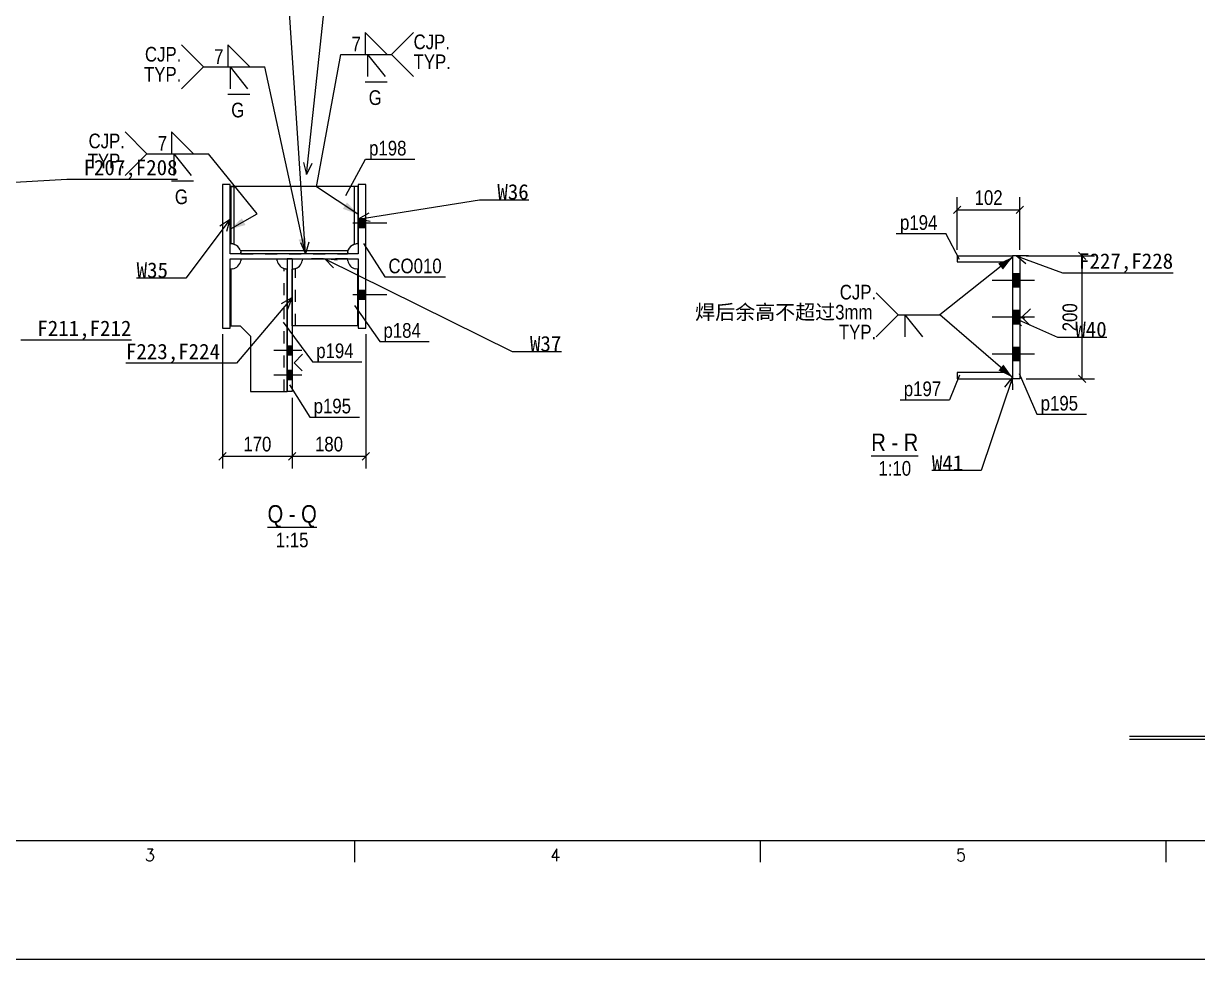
# Model space of a CAD drawing. Header units: millimetres. Extents: x -256 to 585, y -266 to 464.
# Drawn here: x -82 to 109, y -266.2 to -113.9 of the extents above; entities that cross this region are included whole.
import ezdxf

# ---------------------------------------------------------------- set-up
doc = ezdxf.new("R2010")
doc.units = ezdxf.units.MM
doc.linetypes.add('DXK_LINE_DOT2', pattern=[3.9198, 1.9599, -1.9599])
doc.layers.add('WELD_LABELS', color=5, linetype='Continuous')
doc.styles.add('Arial Narrow', font='ARIALN.TTF', dxfattribs={"height": 0.2})

# ---------------------------------------------------------------- blocks, each defined once
blk = doc.blocks.new('Unknown-252070812-55923')
at = {"color": 7, "linetype": 'Continuous'}
for p, q in [((-226.11, -246.9), (564.83, -246.9)), ((-61.87, -248.24), (-60.98, -248.24)), ((-60.98, -248.24), (-61.47, -249)), ((-28.12, -250.42), (-28.12, -246.9)), ((4.77, -248.24), (3.96, -249.58)), ((4.77, -250.25), (4.77, -248.24)), ((37.87, -250.42), (37.87, -246.9)), ((70.03, -249.1), (70.11, -248.24)), ((70.11, -248.24), (70.92, -248.24)), ((103.87, -250.42), (103.87, -246.9)), ((-61.96, -250.06), (-62.04, -249.86)), ((-61.87, -250.15), (-61.96, -250.06)), ((-61.63, -250.25), (-61.87, -250.15)), ((-61.47, -249), (-61.22, -249)), ((-61.14, -250.15), (-61.39, -250.25)), ((-61.22, -249), (-61.06, -249.1)), ((-60.98, -249.96), (-61.14, -250.15)), ((-61.06, -249.1), (-60.98, -249.19)), ((-60.98, -249.19), (-60.9, -249.48)), ((-60.9, -249.67), (-60.98, -249.96)), ((-60.9, -249.48), (-60.9, -249.67)), ((3.96, -249.58), (5.18, -249.58)), ((69.95, -249.86), (70.03, -250.06)), ((70.11, -249), (70.03, -249.1)), ((70.03, -250.06), (70.11, -250.15)), ((70.35, -248.91), (70.11, -249)), ((70.11, -250.15), (70.35, -250.25)), ((70.6, -248.91), (70.35, -248.91)), ((70.84, -249), (70.6, -248.91)), ((70.6, -250.25), (70.84, -250.15)), ((71, -249.19), (70.84, -249)), ((70.84, -250.15), (71, -249.96)), ((71.09, -249.48), (71, -249.19)), ((71, -249.96), (71.09, -249.67)), ((71.09, -249.67), (71.09, -249.48)), ((-61.39, -250.25), (-61.63, -250.25)), ((70.35, -250.25), (70.6, -250.25)), ((584.85, -266.25), (-256.15, -266.25))]:
    blk.add_line(p, q, dxfattribs=at)
blk = doc.blocks.new('Unknown-252070812-26 - 11459')
at = {"color": 6, "linetype": 'Continuous'}
blk.add_line((-42.32, -195.92), (-34.31, -195.92), dxfattribs=at)
at = {"color": 0, "linetype": 'Continuous'}
for points in [[(-39.76, -195.17), (-39.76, -192.17), (-42.32, -192.17), (-42.32, -195.17)], [(-35.65, -199.17), (-35.65, -196.67), (-40.98, -196.67), (-40.98, -199.17)]]:
    blk.add_wipeout(points, dxfattribs=at)
at = {"color": 6, "linetype": 'Continuous', "style": 'Arial Narrow'}
for s, height, p in [('Q', 2.86, (-42.32, -195.17)), ('1:15', 2.386, (-40.98, -199.17))]:
    blk.add_text(s, height=height, dxfattribs=at).set_placement(p)
at = {"color": 0, "linetype": 'Continuous'}
blk.add_wipeout([(-37.76, -195.17), (-37.76, -192.17), (-38.86, -192.17), (-38.86, -195.17)], dxfattribs=at)
at = {"color": 6, "linetype": 'Continuous', "style": 'Arial Narrow'}
blk.add_text('-', height=2.86, dxfattribs=at).set_placement((-38.86, -195.17))
at = {"color": 0, "linetype": 'Continuous'}
blk.add_wipeout([(-34.31, -195.17), (-34.31, -192.17), (-36.86, -192.17), (-36.86, -195.17)], dxfattribs=at)
at = {"color": 6, "linetype": 'Continuous', "style": 'Arial Narrow'}
blk.add_text('Q', height=2.86, dxfattribs=at).set_placement((-36.86, -195.17))
blk = doc.blocks.new('Unknown-252070812-28 - 50420')
at = {"color": 6, "linetype": 'Continuous'}
blk.add_line((55.91, -184.27), (63.55, -184.27), dxfattribs=at)
at = {"color": 0, "linetype": 'Continuous'}
for points in [[(58.28, -183.52), (58.28, -180.52), (55.91, -180.52), (55.91, -183.52)], [(62.4, -187.52), (62.4, -185.02), (57.07, -185.02), (57.07, -187.52)]]:
    blk.add_wipeout(points, dxfattribs=at)
at = {"color": 6, "linetype": 'Continuous', "style": 'Arial Narrow'}
for s, height, p in [('R', 2.86, (55.91, -183.52)), ('1:10', 2.386, (57.07, -187.52))]:
    blk.add_text(s, height=height, dxfattribs=at).set_placement(p)
at = {"color": 0, "linetype": 'Continuous'}
blk.add_wipeout([(60.28, -183.52), (60.28, -180.52), (59.18, -180.52), (59.18, -183.52)], dxfattribs=at)
at = {"color": 6, "linetype": 'Continuous', "style": 'Arial Narrow'}
blk.add_text('-', height=2.86, dxfattribs=at).set_placement((59.18, -183.52))
at = {"color": 0, "linetype": 'Continuous'}
blk.add_wipeout([(63.55, -183.52), (63.55, -180.52), (61.18, -180.52), (61.18, -183.52)], dxfattribs=at)
at = {"color": 6, "linetype": 'Continuous', "style": 'Arial Narrow'}
blk.add_text('R', height=2.86, dxfattribs=at).set_placement((61.18, -183.52))
blk = doc.blocks.new('Part-252070812-11685 - 11459')
at = {"color": 2, "linetype": 'Continuous'}
for p, q in [((-36.64, -152.23), (-36.68, -152.55)), ((-29.28, -152.55), (-29.31, -152.23)), ((-37.99, -153.86), (-38.31, -153.9)), ((-38.31, -163.16), (-38.31, -153.9)), ((-27.64, -153.9), (-27.97, -153.86)), ((-27.64, -163.16), (-27.64, -153.9)), ((-27.64, -163.16), (-38.31, -163.16))]:
    blk.add_line(p, q, dxfattribs=at)
at = {"color": 7, "linetype": 'DXK_LINE_DOT2'}
for p, q in [((-29.31, -152.23), (-36.64, -152.23)), ((-38.31, -153.9), (-37.99, -153.86)), ((-37.99, -153.86), (-37.78, -153.8)), ((-37.78, -153.8), (-37.67, -153.77)), ((-37.78, -163.16), (-37.78, -153.8))]:
    blk.add_line(p, q, dxfattribs=at)
at = {"color": 2, "linetype": 'Continuous'}
for centre, start, end in [((-38.31, -152.23), 281.25, 348.75), ((-27.64, -152.23), 191.25, 258.75)]:
    blk.add_arc(centre, 1.67, start, end, dxfattribs=at)
blk = doc.blocks.new('Bolt-252070812-11525 - 11459')
at = {"linetype": 'Continuous'}
blk.add_hatch(color=3, dxfattribs=at).paths.add_polyline_path([(-26.31, -158.8), (-26.31, -157.33), (-27.58, -157.33), (-27.58, -158.8)])
at = {"color": 3, "linetype": 'Continuous'}
for p, q in [((-28.47, -158.06), (-22.91, -158.06)), ((-27.58, -157.33), (-26.31, -157.33)), ((-27.58, -158.8), (-26.31, -158.8))]:
    blk.add_line(p, q, dxfattribs=at)
blk = doc.blocks.new('Bolt-252070812-11475 - 11459')
at = {"linetype": 'Continuous'}
for points in [[(-39.11, -166.43), (-39.11, -167.9), (-38.31, -167.9), (-38.31, -166.43)], [(-39.11, -170.43), (-39.11, -171.9), (-38.31, -171.9), (-38.31, -170.43)]]:
    blk.add_hatch(color=3, dxfattribs=at).paths.add_polyline_path(points)
at = {"color": 3, "linetype": 'Continuous'}
for p, q in [((-36.75, -167.16), (-41.31, -167.16)), ((-38.31, -166.43), (-39.11, -166.43)), ((-38.31, -167.9), (-39.11, -167.9)), ((-36.75, -171.16), (-41.31, -171.16)), ((-38.31, -170.43), (-39.11, -170.43)), ((-38.31, -171.9), (-39.11, -171.9))]:
    blk.add_line(p, q, dxfattribs=at)
blk = doc.blocks.new('Bolt-252070812-11520 - 11459')
at = {"linetype": 'Continuous'}
blk.add_hatch(color=3, dxfattribs=at).paths.add_polyline_path([(-26.31, -147.13), (-26.31, -145.66), (-27.58, -145.66), (-27.58, -147.13)])
at = {"color": 3, "linetype": 'Continuous'}
for p, q in [((-28.47, -146.4), (-22.91, -146.4)), ((-27.58, -145.66), (-26.31, -145.66)), ((-27.58, -147.13), (-26.31, -147.13))]:
    blk.add_line(p, q, dxfattribs=at)
blk = doc.blocks.new('Part-252070812-11615 - 11459')
at = {"color": 2, "linetype": 'Continuous'}
for p, q in [((-47.78, -140.49), (-48.31, -140.49)), ((-48.31, -140.49), (-48.31, -149.76)), ((-47.78, -140.49), (-47.78, -149.86)), ((-27.64, -140.49), (-47.78, -140.49)), ((-28.18, -149.86), (-28.18, -140.49)), ((-27.64, -140.49), (-27.64, -149.76)), ((-48.31, -149.76), (-47.99, -149.79)), ((-47.99, -149.79), (-47.78, -149.86)), ((-47.78, -149.86), (-47.67, -149.89)), ((-46.77, -150.79), (-46.74, -150.89)), ((-46.74, -150.89), (-29.22, -150.89)), ((-46.74, -150.89), (-46.68, -151.1)), ((-29.28, -151.1), (-29.22, -150.89)), ((-29.22, -150.89), (-29.18, -150.79)), ((-28.28, -149.89), (-28.18, -149.86)), ((-28.18, -149.86), (-27.97, -149.79)), ((-27.97, -149.79), (-27.64, -149.76)), ((-46.68, -151.1), (-46.64, -151.43)), ((-29.31, -151.43), (-29.28, -151.1))]:
    blk.add_line(p, q, dxfattribs=at)
at = {"color": 7, "linetype": 'DXK_LINE_DOT2'}
for p, q in [((-48.31, -140.49), (-47.78, -140.49)), ((-47.99, -149.79), (-48.31, -149.76)), ((-27.64, -149.76), (-27.97, -149.79)), ((-46.64, -151.43), (-46.68, -151.1)), ((-46.64, -151.43), (-29.31, -151.43)), ((-29.28, -151.1), (-29.31, -151.43))]:
    blk.add_line(p, q, dxfattribs=at)
at = {"color": 2, "linetype": 'Continuous'}
for centre, start, end in [((-48.31, -151.43), 22.5005, 67.5001), ((-27.64, -151.43), 112.5002, 157.5005)]:
    blk.add_arc(centre, 1.67, start, end, dxfattribs=at)
blk = doc.blocks.new('Part-252070812-11630 - 11459')
at = {"color": 2, "linetype": 'Continuous'}
for p, q in [((-39.11, -152.23), (-39.11, -173.83)), ((-38.31, -152.23), (-38.31, -173.83)), ((-38.01, -169.16), (-36.61, -167.76)), ((-38.01, -169.16), (-36.71, -170.46)), ((-38.31, -173.83), (-39.11, -173.83))]:
    blk.add_line(p, q, dxfattribs=at)
at = {"color": 7, "linetype": 'DXK_LINE_DOT2'}
blk.add_line((-38.31, -152.23), (-39.11, -152.23), dxfattribs=at)
blk = doc.blocks.new('Part-252070812-11695 - 11459')
at = {"color": 2, "linetype": 'Continuous'}
for p, q in [((-46.65, -152.23), (-46.68, -152.55)), ((-40.75, -152.55), (-40.78, -152.23)), ((-47.99, -153.86), (-48.31, -153.9)), ((-48.31, -153.9), (-48.31, -163.16)), ((-39.11, -153.9), (-39.44, -153.86)), ((-39.11, -173.83), (-39.11, -153.9)), ((-48.31, -163.16), (-46.78, -163.16)), ((-46.78, -163.16), (-45.11, -164.83)), ((-45.11, -164.83), (-45.11, -173.83)), ((-45.11, -173.83), (-39.11, -173.83))]:
    blk.add_line(p, q, dxfattribs=at)
at = {"color": 7, "linetype": 'DXK_LINE_DOT2'}
for p, q in [((-46.65, -152.23), (-40.78, -152.23)), ((-39.75, -153.77), (-39.64, -153.8)), ((-39.64, -173.83), (-39.64, -153.8)), ((-39.64, -153.8), (-39.44, -153.86)), ((-39.44, -153.86), (-39.11, -153.9)), ((-45.11, -173.83), (-39.11, -173.83))]:
    blk.add_line(p, q, dxfattribs=at)
at = {"color": 2, "linetype": 'Continuous'}
for centre, start, end in [((-48.31, -152.23), 281.25, 348.75), ((-39.11, -152.23), 191.25, 258.75)]:
    blk.add_arc(centre, 1.67, start, end, dxfattribs=at)
blk = doc.blocks.new('Part-252070812-11700 - 11459')
at = {"color": 2, "linetype": 'Continuous'}
for p, q in [((-48.38, -140.16), (-49.64, -140.16)), ((-49.64, -140.16), (-49.64, -163.5)), ((-48.38, -151.43), (-48.38, -140.16)), ((-27.58, -140.16), (-27.58, -151.43)), ((-26.31, -140.16), (-27.58, -140.16)), ((-26.31, -163.5), (-26.31, -140.16)), ((-27.58, -151.43), (-48.38, -151.43)), ((-48.38, -163.5), (-48.38, -152.23)), ((-48.38, -152.23), (-27.58, -152.23)), ((-27.58, -152.23), (-27.58, -163.5)), ((-49.64, -163.5), (-48.38, -163.5)), ((-27.58, -163.5), (-26.31, -163.5))]:
    blk.add_line(p, q, dxfattribs=at)
blk = doc.blocks.new('Part-252070812-50448 - 50420')
at = {"color": 2, "linetype": 'Continuous'}
for p, q in [((80.1, -151.75), (78.9, -151.75)), ((78.9, -151.75), (78.9, -171.75)), ((80.1, -151.75), (80.1, -171.75)), ((80.4, -161.75), (81.8, -160.35)), ((80.4, -161.75), (81.7, -163.05)), ((80.1, -171.75), (78.9, -171.75))]:
    blk.add_line(p, q, dxfattribs=at)
blk = doc.blocks.new('Part-252070812-50450 - 50420')
at = {"color": 2, "linetype": 'Continuous'}
for p, q in [((69.9, -151.75), (78.9, -151.75)), ((69.9, -151.75), (69.9, -152.75)), ((69.9, -152.75), (78.1, -152.75)), ((78.1, -152.75), (78.9, -151.95)), ((78.9, -151.75), (78.9, -151.95))]:
    blk.add_line(p, q, dxfattribs=at)
blk = doc.blocks.new('Part-252070812-50452 - 50420')
at = {"color": 2, "linetype": 'Continuous'}
for p, q in [((78.1, -170.75), (69.9, -170.75)), ((69.9, -170.75), (69.9, -171.75)), ((69.9, -171.75), (78.9, -171.75)), ((78.9, -171.55), (78.1, -170.75)), ((78.9, -171.75), (78.9, -171.55))]:
    blk.add_line(p, q, dxfattribs=at)
blk = doc.blocks.new('Bolt-252070812-50465 - 50420')
at = {"linetype": 'Continuous'}
for points in [[(78.9, -154.65), (78.9, -156.85), (80.1, -156.85), (80.1, -154.65)], [(78.9, -160.65), (78.9, -162.85), (80.1, -162.85), (80.1, -160.65)], [(78.9, -166.65), (78.9, -168.85), (80.1, -168.85), (80.1, -166.65)]]:
    blk.add_hatch(color=3, dxfattribs=at).paths.add_polyline_path(points)
at = {"color": 3, "linetype": 'Continuous'}
for p, q in [((80.1, -154.65), (78.9, -154.65)), ((82.44, -155.75), (75.6, -155.75)), ((80.1, -156.85), (78.9, -156.85)), ((82.44, -161.75), (75.6, -161.75)), ((80.1, -160.65), (78.9, -160.65)), ((80.1, -162.85), (78.9, -162.85)), ((82.44, -167.75), (75.6, -167.75)), ((80.1, -166.65), (78.9, -166.65)), ((80.1, -168.85), (78.9, -168.85))]:
    blk.add_line(p, q, dxfattribs=at)
blk = doc.blocks.new('StraightDimension-252070812-50327 - 11459')
at = {"color": 7, "linetype": 'Continuous'}
for p, q in [((-26.31, -164.5), (-26.31, -186.37)), ((-38.31, -174.83), (-38.31, -186.37)), ((-37.71, -183.77), (-38.91, -184.97)), ((-38.31, -184.37), (-26.31, -184.37)), ((-26.91, -184.97), (-25.71, -183.77))]:
    blk.add_line(p, q, dxfattribs=at)
at = {"color": 0}
blk.add_wipeout([(-29.53, -184.07), (-29.53, -180.57), (-35.1, -180.57), (-35.1, -184.07)], dxfattribs=at)
at = {"color": 4, "style": 'Arial Narrow'}
blk.add_text('180', height=2.386, dxfattribs=at).set_placement((-34.6, -183.57))
blk = doc.blocks.new('StraightDimension-252070812-50328 - 11459')
at = {"color": 7, "linetype": 'Continuous'}
for p, q in [((-49.64, -164.5), (-49.64, -186.37)), ((-38.31, -174.83), (-38.31, -186.37)), ((-49.04, -183.77), (-50.24, -184.97)), ((-49.64, -184.37), (-38.31, -184.37)), ((-38.91, -184.97), (-37.71, -183.77))]:
    blk.add_line(p, q, dxfattribs=at)
at = {"color": 0}
blk.add_wipeout([(-41.19, -184.07), (-41.19, -180.57), (-46.76, -180.57), (-46.76, -184.07)], dxfattribs=at)
at = {"color": 4, "style": 'Arial Narrow'}
blk.add_text('170', height=2.386, dxfattribs=at).set_placement((-46.26, -183.57))
blk = doc.blocks.new('StraightDimension-252070812-51213 - 50420')
at = {"color": 7, "linetype": 'Continuous'}
for p, q in [((81.1, -151.75), (92.21, -151.75)), ((90.81, -152.35), (89.61, -151.15)), ((90.21, -171.75), (90.21, -151.75)), ((81.1, -171.75), (92.21, -171.75)), ((89.61, -171.15), (90.81, -172.35))]:
    blk.add_line(p, q, dxfattribs=at)
at = {"color": 0}
blk.add_wipeout([(89.91, -158.96), (86.41, -158.96), (86.41, -164.53), (89.91, -164.53)], dxfattribs=at)
at = {"color": 4, "style": 'Arial Narrow'}
blk.add_text('200', height=2.386, rotation=90.0002, dxfattribs=at).set_placement((89.41, -164.03))
blk = doc.blocks.new('StraightDimension-252070812-51164 - 50420')
at = {"color": 7, "linetype": 'Continuous'}
for p, q in [((69.9, -150.75), (69.9, -142.22)), ((80.1, -150.75), (80.1, -142.22)), ((70.5, -143.67), (69.3, -144.87)), ((69.9, -144.27), (80.1, -144.27)), ((79.5, -144.87), (80.7, -143.67))]:
    blk.add_line(p, q, dxfattribs=at)
at = {"color": 0}
blk.add_wipeout([(77.79, -143.97), (77.79, -140.47), (72.22, -140.47), (72.22, -143.97)], dxfattribs=at)
at = {"color": 4, "style": 'Arial Narrow'}
blk.add_text('102', height=2.386, dxfattribs=at).set_placement((72.72, -143.47))
blk = doc.blocks.new('Unknown-252070812-55924')
at = {"color": 7, "linetype": 'Continuous'}
for p, q in [((97.92, -229.9), (187.92, -229.9)), ((97.92, -230.4), (187.92, -230.4))]:
    blk.add_line(p, q, dxfattribs=at)
at = {"color": 3, "style": 'Arial Narrow'}
blk.add_text('1    Column    CO010', height=4.7721, dxfattribs=at).set_placement((118.2, -229.03))
blk = doc.blocks.new('Mark-252070812-11611 - 11459')
at = {"color": 0}
blk.add_wipeout([(-19.71, -135.42), (-19.71, -132.92), (-25.8, -132.92), (-25.8, -135.42)], dxfattribs=at)
blk.add_wipeout([(-19.71, -135.42), (-19.71, -132.92), (-25.8, -132.92), (-25.8, -135.42)], dxfattribs=at)
at = {"color": 7, "linetype": 'Continuous'}
for p, q in [((-29.59, -141.91), (-26.4, -136.02)), ((-26.4, -136.02), (-18.36, -136.02))]:
    blk.add_line(p, q, dxfattribs=at)
at = {"color": 3, "style": 'Arial Narrow'}
blk.add_text('p198', height=2.386, dxfattribs=at).set_placement((-25.8, -135.42))
blk = doc.blocks.new('Mark-252070812-11681 - 11459')
at = {"color": 0}
blk.add_wipeout([(-17.37, -165.08), (-17.37, -162.58), (-23.46, -162.58), (-23.46, -165.08)], dxfattribs=at)
blk.add_wipeout([(-17.37, -165.08), (-17.37, -162.58), (-23.46, -162.58), (-23.46, -165.08)], dxfattribs=at)
at = {"color": 7, "linetype": 'Continuous'}
for p, q in [((-28.19, -159.81), (-24.06, -165.68)), ((-24.06, -165.68), (-16.02, -165.68))]:
    blk.add_line(p, q, dxfattribs=at)
at = {"color": 3, "style": 'Arial Narrow'}
blk.add_text('p184', height=2.386, dxfattribs=at).set_placement((-23.46, -165.08))
blk = doc.blocks.new('Mark-252070812-11696 - 11459')
at = {"color": 0}
blk.add_wipeout([(-13.98, -154.59), (-13.98, -152.09), (-22.65, -152.09), (-22.65, -154.59)], dxfattribs=at)
blk.add_wipeout([(-13.98, -154.59), (-13.98, -152.09), (-22.65, -152.09), (-22.65, -154.59)], dxfattribs=at)
at = {"color": 7, "linetype": 'Continuous'}
for p, q in [((-26.71, -149.76), (-23.25, -155.19)), ((-23.25, -155.19), (-13.38, -155.19))]:
    blk.add_line(p, q, dxfattribs=at)
at = {"color": 3, "style": 'Arial Narrow'}
blk.add_text('CO010', height=2.386, dxfattribs=at).set_placement((-22.65, -154.59))
blk = doc.blocks.new('Mark-252070812-50347 - 11459')
at = {"color": 0}
blk.add_wipeout([(-28.73, -177.38), (-28.73, -174.88), (-34.82, -174.88), (-34.82, -177.38)], dxfattribs=at)
blk.add_wipeout([(-28.73, -177.38), (-28.73, -174.88), (-34.82, -174.88), (-34.82, -177.38)], dxfattribs=at)
at = {"color": 7, "linetype": 'Continuous'}
for p, q in [((-38.77, -172.73), (-35.42, -177.98)), ((-35.42, -177.98), (-27.38, -177.98))]:
    blk.add_line(p, q, dxfattribs=at)
at = {"color": 3, "style": 'Arial Narrow'}
blk.add_text('p195', height=2.386, dxfattribs=at).set_placement((-34.82, -177.38))
blk = doc.blocks.new('WeldMark-252070812-11911 - 11459')
at = {"linetype": 'Continuous'}
blk.add_hatch(color=3, dxfattribs=at).paths.add_polyline_path([(-36.06, -148.85), (-36.15, -151.43), (-37.29, -149.12)])
at = {"color": 3, "linetype": 'Continuous'}
for p, q in [((-52.76, -121.01), (-56.33, -117.44)), ((-52.76, -121.01), (-56.33, -124.58)), ((-36.15, -151.43), (-42.74, -121.01)), ((-48.77, -125.44), (-45.2, -125.44))]:
    blk.add_line(p, q, dxfattribs=at)
at = {"color": 0}
blk.add_wipeout([(-49.29, -120.71), (-49.29, -117.81), (-51.21, -117.81), (-51.21, -120.71)], dxfattribs=at)
at = {"color": 0, "linetype": 'Continuous'}
blk.add_wipeout([(-46, -129.32), (-46, -126.62), (-48.33, -126.62), (-48.33, -129.32)], dxfattribs=at)
at = {"color": 3, "linetype": 'Continuous'}
for p, q in [((-45.2, -121.01), (-48.77, -117.44)), ((-48.77, -117.44), (-48.77, -121.01)), ((-52.76, -121.01), (-42.74, -121.01)), ((-48.77, -121.01), (-45.2, -121.01)), ((-48.41, -121.01), (-45.56, -124.58)), ((-48.41, -121.01), (-48.41, -124.58))]:
    blk.add_line(p, q, dxfattribs=at)
at = {"color": 3, "style": 'Arial Narrow'}
blk.add_text('7', height=2.39, dxfattribs=at).set_placement((-51.01, -120.51))
at = {"color": 3, "linetype": 'Continuous', "style": 'Arial Narrow'}
blk.add_text('G', height=2.39, dxfattribs=at).set_placement((-48.23, -129.22))
at = {"color": 0, "linetype": 'Continuous'}
blk.add_wipeout([(-56.33, -120.14), (-56.33, -117.64), (-62.27, -117.64), (-62.27, -120.14)], dxfattribs=at)
blk.add_wipeout([(-56.33, -120.14), (-56.33, -117.64), (-62.27, -117.64), (-62.27, -120.14)], dxfattribs=at)
blk.add_wipeout([(-56.33, -123.39), (-56.33, -120.89), (-62.42, -120.89), (-62.42, -123.39)], dxfattribs=at)
blk.add_wipeout([(-56.33, -123.39), (-56.33, -120.89), (-62.42, -120.89), (-62.42, -123.39)], dxfattribs=at)
at = {"color": 3, "linetype": 'Continuous', "style": 'Arial Narrow'}
for s, p in [('CJP.', (-62.27, -120.14)), ('TYP.', (-62.42, -123.39))]:
    blk.add_text(s, height=2.386, dxfattribs=at).set_placement(p)
blk = doc.blocks.new('WeldMark-252070812-11923 - 11459')
at = {"linetype": 'Continuous'}
blk.add_hatch(color=3, dxfattribs=at).paths.add_polyline_path([(-29.38, -143.06), (-27.64, -144.97), (-30.07, -144.1)])
at = {"color": 3, "linetype": 'Continuous'}
for p, q in [((-22.13, -118.99), (-18.56, -115.42)), ((-34.34, -140.5), (-30.4, -118.99)), ((-22.13, -118.99), (-18.56, -122.56)), ((-26.41, -123.42), (-22.84, -123.42)), ((-27.64, -144.97), (-34.34, -140.5))]:
    blk.add_line(p, q, dxfattribs=at)
at = {"color": 0}
blk.add_wipeout([(-26.93, -118.69), (-26.93, -115.79), (-28.85, -115.79), (-28.85, -118.69)], dxfattribs=at)
at = {"color": 0, "linetype": 'Continuous'}
blk.add_wipeout([(-23.64, -127.3), (-23.64, -124.6), (-25.97, -124.6), (-25.97, -127.3)], dxfattribs=at)
at = {"color": 3, "linetype": 'Continuous'}
for p, q in [((-22.84, -118.99), (-26.41, -115.42)), ((-26.41, -115.42), (-26.41, -118.99)), ((-30.4, -118.99), (-22.13, -118.99)), ((-26.41, -118.99), (-22.84, -118.99)), ((-26.06, -118.99), (-23.2, -122.56)), ((-26.06, -118.99), (-26.06, -122.56))]:
    blk.add_line(p, q, dxfattribs=at)
at = {"color": 3, "style": 'Arial Narrow'}
blk.add_text('7', height=2.39, dxfattribs=at).set_placement((-28.65, -118.49))
at = {"color": 3, "linetype": 'Continuous', "style": 'Arial Narrow'}
blk.add_text('G', height=2.39, dxfattribs=at).set_placement((-25.87, -127.2))
at = {"color": 0, "linetype": 'Continuous'}
blk.add_wipeout([(-12.62, -118.12), (-12.62, -115.62), (-18.56, -115.62), (-18.56, -118.12)], dxfattribs=at)
blk.add_wipeout([(-12.62, -118.12), (-12.62, -115.62), (-18.56, -115.62), (-18.56, -118.12)], dxfattribs=at)
blk.add_wipeout([(-12.47, -121.37), (-12.47, -118.87), (-18.56, -118.87), (-18.56, -121.37)], dxfattribs=at)
blk.add_wipeout([(-12.47, -121.37), (-12.47, -118.87), (-18.56, -118.87), (-18.56, -121.37)], dxfattribs=at)
at = {"color": 3, "linetype": 'Continuous', "style": 'Arial Narrow'}
for s, p in [('CJP.', (-18.56, -118.12)), ('TYP.', (-18.56, -121.37))]:
    blk.add_text(s, height=2.386, dxfattribs=at).set_placement(p)
blk = doc.blocks.new('WeldMark-252070812-11931 - 11459')
at = {"linetype": 'Continuous'}
blk.add_hatch(color=3, dxfattribs=at).paths.add_polyline_path([(-45.9, -146.73), (-48.38, -147.42), (-46.51, -145.64)])
at = {"color": 3, "linetype": 'Continuous'}
for p, q in [((-61.94, -135.13), (-65.51, -131.55)), ((-61.94, -135.13), (-65.51, -138.7)), ((-44.01, -144.94), (-51.91, -135.13)), ((-57.95, -139.55), (-54.38, -139.55)), ((-48.38, -147.42), (-44.01, -144.94))]:
    blk.add_line(p, q, dxfattribs=at)
at = {"color": 0}
blk.add_wipeout([(-58.46, -134.83), (-58.46, -131.93), (-60.39, -131.93), (-60.39, -134.83)], dxfattribs=at)
at = {"color": 0, "linetype": 'Continuous'}
blk.add_wipeout([(-55.18, -143.44), (-55.18, -140.74), (-57.51, -140.74), (-57.51, -143.44)], dxfattribs=at)
at = {"color": 3, "linetype": 'Continuous'}
for p, q in [((-54.38, -135.13), (-57.95, -131.55)), ((-57.95, -131.55), (-57.95, -135.13)), ((-61.94, -135.13), (-51.91, -135.13)), ((-57.95, -135.13), (-54.38, -135.13)), ((-57.59, -135.13), (-54.73, -138.7)), ((-57.59, -135.13), (-57.59, -138.7))]:
    blk.add_line(p, q, dxfattribs=at)
at = {"color": 3, "style": 'Arial Narrow'}
blk.add_text('7', height=2.39, dxfattribs=at).set_placement((-60.19, -134.63))
at = {"color": 3, "linetype": 'Continuous', "style": 'Arial Narrow'}
blk.add_text('G', height=2.39, dxfattribs=at).set_placement((-57.41, -143.34))
at = {"color": 0, "linetype": 'Continuous'}
blk.add_wipeout([(-65.51, -134.25), (-65.51, -131.75), (-71.44, -131.75), (-71.44, -134.25)], dxfattribs=at)
blk.add_wipeout([(-65.51, -134.25), (-65.51, -131.75), (-71.44, -131.75), (-71.44, -134.25)], dxfattribs=at)
blk.add_wipeout([(-65.51, -137.5), (-65.51, -135), (-71.59, -135), (-71.59, -137.5)], dxfattribs=at)
blk.add_wipeout([(-65.51, -137.5), (-65.51, -135), (-71.59, -135), (-71.59, -137.5)], dxfattribs=at)
at = {"color": 3, "linetype": 'Continuous', "style": 'Arial Narrow'}
for s, p in [('CJP.', (-71.44, -134.25)), ('TYP.', (-71.59, -137.5))]:
    blk.add_text(s, height=2.386, dxfattribs=at).set_placement(p)
blk = doc.blocks.new('Mark-252070812-50350 - 11459')
at = {"color": 0}
blk.add_wipeout([(-28.31, -168.39), (-28.31, -165.89), (-34.4, -165.89), (-34.4, -168.39)], dxfattribs=at)
blk.add_wipeout([(-28.31, -168.39), (-28.31, -165.89), (-34.4, -165.89), (-34.4, -168.39)], dxfattribs=at)
at = {"color": 7, "linetype": 'Continuous'}
for p, q in [((-39.78, -162.55), (-35, -168.99)), ((-35, -168.99), (-26.96, -168.99))]:
    blk.add_line(p, q, dxfattribs=at)
at = {"color": 3, "style": 'Arial Narrow'}
blk.add_text('p194', height=2.386, dxfattribs=at).set_placement((-34.4, -168.39))
blk = doc.blocks.new('Mark-252070812-50487 - 50420')
at = {"color": 0}
blk.add_wipeout([(89.56, -176.92), (89.56, -174.42), (83.47, -174.42), (83.47, -176.92)], dxfattribs=at)
blk.add_wipeout([(89.56, -176.92), (89.56, -174.42), (83.47, -174.42), (83.47, -176.92)], dxfattribs=at)
at = {"color": 7, "linetype": 'Continuous'}
for p, q in [((79.98, -170.92), (82.87, -177.52)), ((82.87, -177.52), (90.91, -177.52))]:
    blk.add_line(p, q, dxfattribs=at)
at = {"color": 3, "style": 'Arial Narrow'}
blk.add_text('p195', height=2.386, dxfattribs=at).set_placement((83.47, -176.92))
blk = doc.blocks.new('Mark-252070812-50490 - 50420')
at = {"color": 7, "linetype": 'Continuous'}
blk.add_line((70.27, -152.36), (68.02, -148.12), dxfattribs=at)
at = {"color": 0}
blk.add_wipeout([(66.67, -147.52), (66.67, -145.02), (60.58, -145.02), (60.58, -147.52)], dxfattribs=at)
blk.add_wipeout([(66.67, -147.52), (66.67, -145.02), (60.58, -145.02), (60.58, -147.52)], dxfattribs=at)
at = {"color": 7, "linetype": 'Continuous'}
blk.add_line((59.98, -148.12), (68.02, -148.12), dxfattribs=at)
at = {"color": 3, "style": 'Arial Narrow'}
blk.add_text('p194', height=2.386, dxfattribs=at).set_placement((60.58, -147.52))
blk = doc.blocks.new('Mark-252070812-50493 - 50420')
at = {"color": 7, "linetype": 'Continuous'}
blk.add_line((70.27, -171.14), (68.65, -175.18), dxfattribs=at)
at = {"color": 0}
blk.add_wipeout([(67.3, -174.58), (67.3, -172.08), (61.2, -172.08), (61.2, -174.58)], dxfattribs=at)
blk.add_wipeout([(67.3, -174.58), (67.3, -172.08), (61.2, -172.08), (61.2, -174.58)], dxfattribs=at)
at = {"color": 7, "linetype": 'Continuous'}
blk.add_line((60.6, -175.18), (68.65, -175.18), dxfattribs=at)
at = {"color": 3, "style": 'Arial Narrow'}
blk.add_text('p197', height=2.386, dxfattribs=at).set_placement((61.2, -174.58))
blk = doc.blocks.new('WeldMark-252070812-50646 - 50420')
at = {"linetype": 'Continuous'}
for points in [[(76.55, -153.01), (78.9, -151.95), (77.33, -153.99)], [(77.41, -169.45), (78.9, -171.55), (76.6, -170.39)]]:
    blk.add_hatch(color=3, dxfattribs=at).paths.add_polyline_path(points)
at = {"color": 3, "linetype": 'Continuous'}
for p, q in [((78.9, -151.95), (67.04, -161.35)), ((60.29, -161.35), (67.04, -161.35)), ((61.36, -161.35), (64.22, -164.92)), ((61.36, -161.35), (61.36, -164.92)), ((78.9, -171.55), (67.04, -161.35))]:
    blk.add_line(p, q, dxfattribs=at)
at = {"color": 0, "linetype": 'Continuous'}
blk.add_wipeout([(56.72, -158.85), (56.72, -156.35), (50.78, -156.35), (50.78, -158.85)], dxfattribs=at)
blk.add_wipeout([(56.72, -158.85), (56.72, -156.35), (50.78, -156.35), (50.78, -158.85)], dxfattribs=at)
blk.add_wipeout([(56.72, -162.1), (56.72, -159.6), (27.25, -159.6), (27.25, -162.1)], dxfattribs=at)
blk.add_wipeout([(56.72, -162.1), (56.72, -159.6), (27.25, -159.6), (27.25, -162.1)], dxfattribs=at)
at = {"color": 3, "linetype": 'Continuous'}
blk.add_line((60.29, -161.35), (56.72, -157.78), dxfattribs=at)
at = {"color": 3, "linetype": 'Continuous', "style": 'Arial Narrow'}
blk.add_text('CJP.', height=2.386, dxfattribs=at).set_placement((50.78, -158.85))
at = {"color": 0, "linetype": 'Continuous'}
blk.add_wipeout([(56.72, -165.35), (56.72, -162.85), (50.63, -162.85), (50.63, -165.35)], dxfattribs=at)
blk.add_wipeout([(56.72, -165.35), (56.72, -162.85), (50.63, -162.85), (50.63, -165.35)], dxfattribs=at)
at = {"color": 3, "linetype": 'Continuous'}
blk.add_line((60.29, -161.35), (56.72, -164.92), dxfattribs=at)
at = {"color": 3, "linetype": 'Continuous', "style": 'Arial Narrow'}
for s, p in [('焊后余高不超过3mm', (27.25, -162.1)), ('TYP.', (50.63, -165.35))]:
    blk.add_text(s, height=2.386, dxfattribs=at).set_placement(p)

msp = doc.modelspace()

# ---------------------------------------------------------------- linework, layer by layer
at = {"layer": 'WELD_LABELS', "color": 5}
for p, q in [((-120.89, -141.89), (-74.96, -139.27)), ((-7.83, -142.62), (0.17, -142.62)), ((-30.99, -152.45), (-32.98, -152.23)), ((-31.6, -153.68), (-32.98, -152.23)), ((-55.62, -155.36), (-63.62, -155.36)), ((-40.05, -159.52), (-38.31, -158.53)), ((-39, -160.41), (-38.31, -158.53)), ((-82.47, -165.43), (-64.47, -165.43)), ((-2.52, -167.33), (5.48, -167.33)), ((73.77, -186.7), (65.77, -186.7))]:
    msp.add_line(p, q, dxfattribs=at)

# ---------------------------------------------------------------- block references
for name in ['Unknown-252070812-55923', 'Part-252070812-11700 - 11459', 'Part-252070812-11615 - 11459', 'Bolt-252070812-11520 - 11459', 'Part-252070812-11695 - 11459', 'Part-252070812-11630 - 11459', 'Part-252070812-11685 - 11459', 'Part-252070812-50450 - 50420', 'Part-252070812-50448 - 50420', 'Bolt-252070812-50465 - 50420', 'Bolt-252070812-11525 - 11459', 'Bolt-252070812-11475 - 11459', 'Part-252070812-50452 - 50420', 'Unknown-252070812-55924']:
    msp.add_blockref(name, (0, 0))

# ---------------------------------------------------------------- texts
at = {"layer": 'WELD_LABELS', "color": 5, "char_height": 2.5}
for s, insert, attachment_point in [('W36', (0.17, -142.62), 9), ('W35', (-63.62, -155.36), 7), ('F211,F212', (-64.47, -165.43), 9), ('W37', (5.48, -167.33), 9), ('W41', (65.77, -186.7), 7)]:
    msp.add_mtext(s, dxfattribs=dict(at, insert=insert, attachment_point=attachment_point))

# ---------------------------------------------------------------- next in the draw order: block references
for name in ['WeldMark-252070812-11911 - 11459', 'Mark-252070812-11611 - 11459', 'Mark-252070812-11696 - 11459', 'StraightDimension-252070812-51213 - 50420', 'StraightDimension-252070812-50327 - 11459', 'Mark-252070812-50493 - 50420', 'Unknown-252070812-28 - 50420', 'Unknown-252070812-26 - 11459']:
    msp.add_blockref(name, (0, 0))

# ---------------------------------------------------------------- next in the draw order: linework, layer by layer
at = {"layer": 'WELD_LABELS', "color": 5}
for p, q in [((-36.15, -151.43), (-39.05, -107.52)), ((-36.48, -136.56), (-36, -138.5)), ((-36.95, -149.6), (-36.15, -151.43)), ((-35.59, -149.51), (-36.15, -151.43)), ((87.02, -154.49), (105.02, -154.49)), ((86.21, -165), (94.21, -165))]:
    msp.add_line(p, q, dxfattribs=at)

# ---------------------------------------------------------------- next in the draw order: block references
for name in ['WeldMark-252070812-11923 - 11459', 'WeldMark-252070812-11931 - 11459', 'StraightDimension-252070812-51164 - 50420', 'Mark-252070812-11681 - 11459', 'StraightDimension-252070812-50328 - 11459', 'Mark-252070812-50487 - 50420']:
    msp.add_blockref(name, (0, 0))

# ---------------------------------------------------------------- next in the draw order: texts
at = {"layer": 'WELD_LABELS', "color": 5, "char_height": 2.5, "attachment_point": 9}
for s, insert in [('F227,F228', (105.02, -154.49)), ('W40', (94.21, -165))]:
    msp.add_mtext(s, dxfattribs=dict(at, insert=insert))

# ---------------------------------------------------------------- next in the draw order: linework, layer by layer
at = {"layer": 'WELD_LABELS', "color": 5}
for p, q in [((-36, -138.5), (-32.38, -104.69)), ((-35.12, -136.7), (-36, -138.5)), ((-74.96, -139.27), (-56.96, -139.27)), ((-27.58, -145.8), (-7.83, -142.62)), ((-25.83, -144.82), (-27.58, -145.8)), ((-48.38, -145.8), (-55.62, -155.36)), ((-50.06, -146.88), (-48.38, -145.8)), ((-48.96, -147.71), (-48.38, -145.8)), ((-25.61, -146.17), (-27.58, -145.8)), ((-47.36, -169.21), (-65.36, -169.21))]:
    msp.add_line(p, q, dxfattribs=at)

# ---------------------------------------------------------------- next in the draw order: block references
for name in ['Mark-252070812-50490 - 50420', 'Mark-252070812-50350 - 11459', 'Mark-252070812-50347 - 11459']:
    msp.add_blockref(name, (0, 0))

# ---------------------------------------------------------------- next in the draw order: texts
at = {"layer": 'WELD_LABELS', "color": 5, "char_height": 2.5}
for s, insert, attachment_point in [('F207,F208', (-56.96, -139.27), 9), ('F223,F224', (-65.36, -169.21), 7)]:
    msp.add_mtext(s, dxfattribs=dict(at, insert=insert, attachment_point=attachment_point))

# ---------------------------------------------------------------- next in the draw order: linework, layer by layer
at = {"layer": 'WELD_LABELS', "color": 5}
for p, q in [((-32.98, -152.23), (-2.52, -167.33)), ((-38.31, -158.53), (-47.36, -169.21))]:
    msp.add_line(p, q, dxfattribs=at)

# ---------------------------------------------------------------- next in the draw order: block references
msp.add_blockref('WeldMark-252070812-50646 - 50420', (0, 0))

# ---------------------------------------------------------------- next in the draw order: linework, layer by layer
for p, q in [((81.5, -151.75), (79.5, -151.75)), ((81.03, -153.04), (79.5, -151.75)), ((79.5, -151.75), (87.02, -154.49)), ((80.9, -161.89), (78.9, -161.75)), ((80.34, -163.14), (78.9, -161.75)), ((78.9, -161.75), (86.21, -165)), ((78.9, -171.55), (73.77, -186.7)), ((77.65, -173.11), (78.9, -171.55)), ((78.95, -173.55), (78.9, -171.55))]:
    msp.add_line(p, q, dxfattribs=at)

doc.saveas('drawing.dxf')
